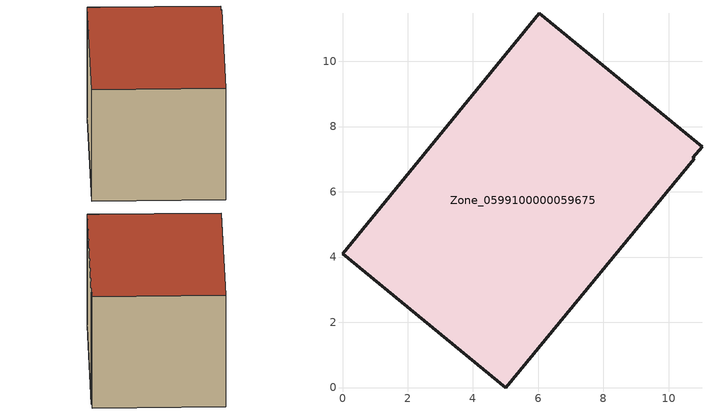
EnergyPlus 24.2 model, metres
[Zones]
Zone_0599100000059675
 floor ground (C_G): 0,4.1 6.03,11.47 11.02,7.38 10.74,7.05 10.79,7.01 5.01,0 z0
 wall outside (C_F): 6.03,11.47 0,4.1 5.01,0 10.79,7.01 10.74,7.05 11.02,7.38 6.03,11.47 z0:5.93
 roof outside (C_R): 5.01,0 10.79,7.01 10.74,7.05 11.02,7.38 6.03,11.47 0,4.1 z5.93
[BUILDING]
Pand.0599100000059675: North Axis=0; Terrain=City; Loads Convergence Tolerance Value=0.04; Temperature Convergence Tolerance Value=0.4; Solar Distribution=FullExterior; Maximum Number of Warmup Days=25; Minimum Number of Warmup Days=1
[Site:Location]
Rotterdam.The.Hague.AP_ZH_NLD Design_Conditions: Latitude=51.96; Longitude=4.45; Time Zone=1; Elevation=-4.5
[SITE:GROUNDTEMPERATURE:BUILDINGSURFACE]
18, 18, 18, 18, 18, 18, 18, 18, 18, 18, 18, 18
[MATERIAL] Thermal Absorptance=0.9; Solar Absorptance=0.7; Visible Absorptance=0.7
Name | Roughness | Thickness | Conductivity | Density | Specific Heat
G.TC.1946-1964 | MediumSmooth | 0.15 | 1 | 540 | 1210
F.TC.1946-1964 | Rough | 0.3 | 0.857143 | 1920 | 840
R.TC.1946-1964 | MediumRough | 0.2 | 0.235294 | 1500 | 1000
[CONSTRUCTION]
C_G: G.TC.1946-1964
C_F: F.TC.1946-1964
C_R: R.TC.1946-1964
[ZONE]
Zone_0599100000059675: Type=1; Multiplier=1; Ceiling Height=Autocalculate; Volume=Autocalculate; Floor Area=autocalculate; Part of Total Floor Area=Yes
[ZONEINFILTRATION:DESIGNFLOWRATE]
Infil_Zone_0599100000059675: Zone or ZoneList or Space or SpaceList=Zone_0599100000059675; Schedule=AlwaysOn; Design Flow Rate Calculation Method=Flow/Area; Flow Rate per Floor Area=0.003; Constant Term Coefficient=1; Temperature Term Coefficient=0; Velocity Term Coefficient=0; Velocity Squared Term Coefficient=0
[HVACTEMPLATE:ZONE:IDEALLOADSAIRSYSTEM]
Zone_0599100000059675: Maximum Heating Supply Air Temperature=50; Minimum Cooling Supply Air Temperature=13; Maximum Heating Supply Air Humidity Ratio=0.0156; Minimum Cooling Supply Air Humidity Ratio=0.0077; Heating Limit=NoLimit; Cooling Limit=NoLimit; Dehumidification Control Type=ConstantSensibleHeatRatio; Cooling Sensible Heat Ratio=0.7; Dehumidification Setpoint=60; Humidification Control Type=None; Humidification Setpoint=30; Outdoor Air Method=None; Outdoor Air Flow Rate per Person=0.00944; Outdoor Air Flow Rate per Zone Floor Area=0; Outdoor Air Flow Rate per Zone=0; Demand Controlled Ventilation Type=None; Outdoor Air Economizer Type=NoEconomizer; Heat Recovery Type=None; Sensible Heat Recovery Effectiveness=0.7; Latent Heat Recovery Effectiveness=0.65
[ZONECONTROL:THERMOSTAT]
ThermostatControl_Zone_0599100000059675: Zone or ZoneList=Zone_0599100000059675; Control Type Schedule=DualSetpointControlType; Control 1=Thermostat_Zone_0599100000059675; Temperature Difference Between Cutout And Setpoint=0
[THERMOSTATSETPOINT:DUALSETPOINT]
Thermostat_Zone_0599100000059675: Heating Setpoint Temperature Schedule=HeatingSetpoint_Zone_0599100000059675; Cooling Setpoint Temperature Schedule=CoolingSetpoint_Zone_0599100000059675
[SCHEDULE:COMPACT]
HeatingSetpoint_Zone_0599100000059675: Through: 12/31, For: AllDays, Until: 24:00, 21
CoolingSetpoint_Zone_0599100000059675: Through: 12/31, For: AllDays, Until: 24:00, 24
DualSetpointControlType: Through: 12/31, For: AllDays, Until: 24:00, 4
AlwaysOn: Through: 12/31, For: AllDays, Until: 24:00, 1
